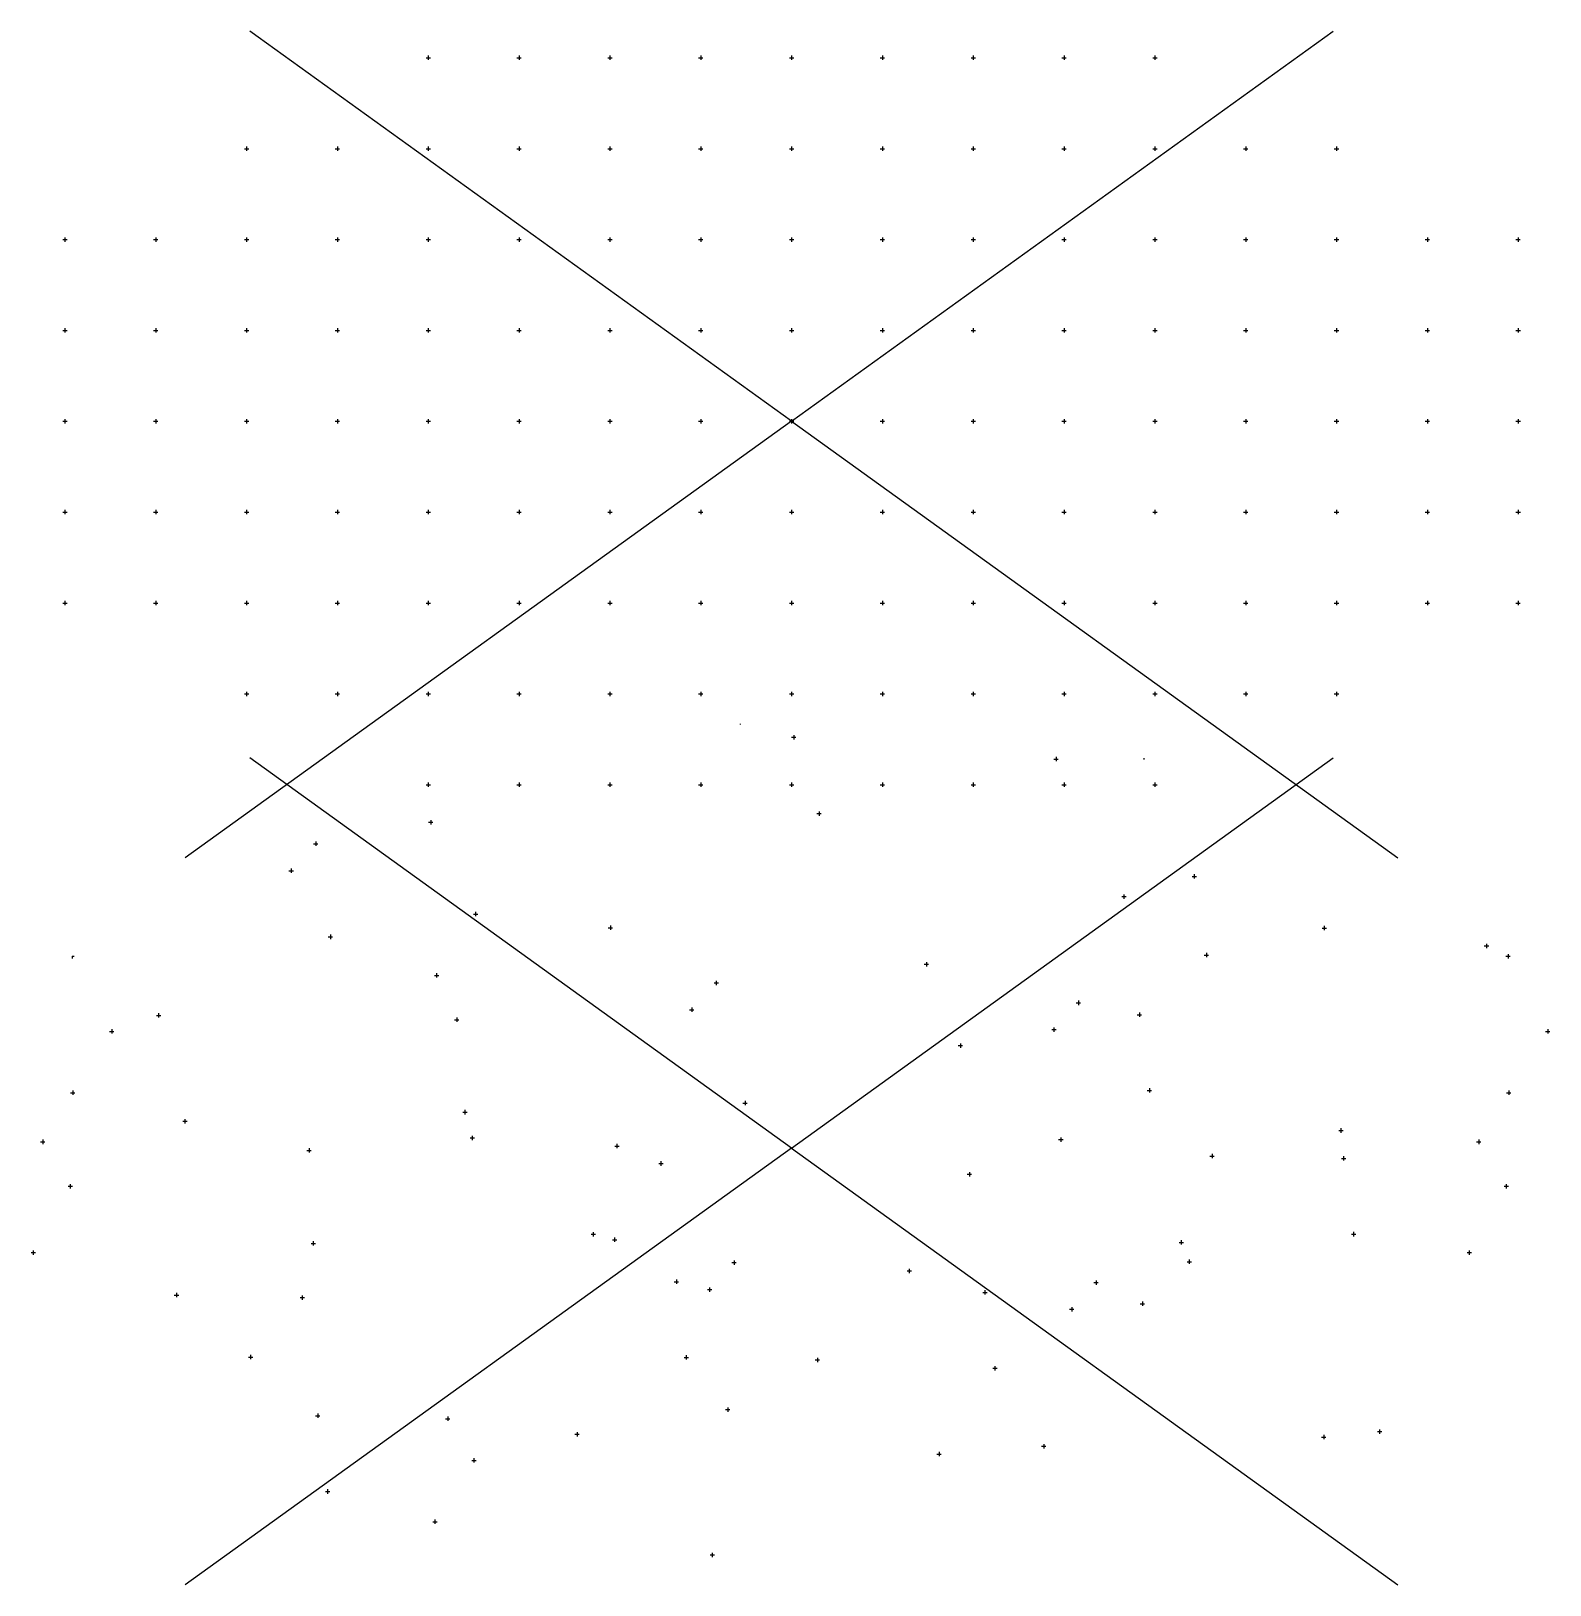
# Model space of a CAD drawing. Header units: metres. Extents: x -77 to 448, y 4806 to 5239.
# Drawn here: x -29.845 to -27.755, y 4946.397 to 4948.535 of the extents above; entities that cross this region are included whole.
import ezdxf
from ezdxf.enums import TextEntityAlignment as Align

# ---------------------------------------------------------------- set-up
doc = ezdxf.new("R2010")
doc.units = ezdxf.units.M
doc.layers.add('V-WE-VH-OPENVERHARDING_STRAATBAKSTEEN-S', color=90, linetype='Continuous', lineweight=25)
doc.styles.add('NLCS-ISO', font='NLCS-ISO.ttf')

# ---------------------------------------------------------------- blocks, each defined once
blk = doc.blocks.new('V-SVH-FUNDERING_ZAND-SO')
for p, q in [((-0.354, 2.919), (-0.354, 2.914)), ((0, 2.827), (0.03, 2.827)), ((0.015, 2.842), (0.015, 2.812)), ((0, 0), (-3.728, 2.684)), ((0, 0), (3.728, 2.684)), ((1.805, 2.677), (1.835, 2.677)), ((1.82, 2.692), (1.82, 2.662)), ((2.425, 2.683), (2.425, 2.673)), ((-2.483, 2.257), (-2.483, 2.227)), ((0.175, 2.302), (0.205, 2.302)), ((0.19, 2.317), (0.19, 2.287)), ((-2.498, 2.242), (-2.468, 2.242)), ((-3.289, 2.094), (-3.259, 2.094)), ((-3.274, 2.109), (-3.274, 2.079)), ((-3.443, 1.924), (-3.443, 1.894)), ((-3.458, 1.909), (-3.428, 1.909)), ((2.756, 1.87), (2.786, 1.87)), ((2.771, 1.885), (2.771, 1.855)), ((2.272, 1.731), (2.302, 1.731)), ((2.287, 1.746), (2.287, 1.716)), ((-2.189, 1.611), (-2.159, 1.611)), ((-2.174, 1.626), (-2.174, 1.596)), ((-1.261, 1.517), (-1.231, 1.517)), ((-1.246, 1.532), (-1.246, 1.502)), ((3.651, 1.514), (3.681, 1.514)), ((3.666, 1.529), (3.666, 1.499)), ((-3.188, 1.454), (-3.158, 1.454)), ((-3.173, 1.469), (-3.173, 1.439)), ((4.767, 1.391), (4.797, 1.391)), ((4.782, 1.406), (4.782, 1.376)), ((-4.951, 1.321), (-4.951, 1.305)), ((-4.951, 1.32), (-4.936, 1.32)), ((2.84, 1.328), (2.87, 1.328)), ((2.855, 1.343), (2.855, 1.313)), ((4.916, 1.32), (4.946, 1.32)), ((4.931, 1.335), (4.931, 1.305)), ((-2.457, 1.189), (-2.427, 1.189)), ((-2.442, 1.204), (-2.442, 1.174)), ((0.913, 1.265), (0.943, 1.265)), ((0.928, 1.28), (0.928, 1.25)), ((-0.533, 1.137), (-0.503, 1.137)), ((-0.518, 1.152), (-0.518, 1.122)), ((-0.687, 0.968), (-0.687, 0.938)), ((1.959, 1), (1.989, 1)), ((1.974, 1.015), (1.974, 0.985)), ((-4.37, 0.914), (-4.34, 0.914)), ((-4.355, 0.929), (-4.355, 0.899)), ((-2.319, 0.884), (-2.289, 0.884)), ((-2.304, 0.899), (-2.304, 0.869)), ((-0.702, 0.953), (-0.672, 0.953)), ((2.379, 0.918), (2.409, 0.918)), ((2.394, 0.933), (2.394, 0.903)), ((-4.693, 0.803), (-4.663, 0.803)), ((-4.678, 0.818), (-4.678, 0.788)), ((1.79, 0.816), (1.82, 0.816)), ((1.805, 0.831), (1.805, 0.801)), ((5.188, 0.803), (5.218, 0.803)), ((5.203, 0.818), (5.203, 0.788)), ((1.147, 0.706), (1.177, 0.706)), ((1.162, 0.721), (1.162, 0.691)), ((-4.961, 0.382), (-4.931, 0.382)), ((-4.946, 0.397), (-4.946, 0.367)), ((-0.32, 0.326), (-0.32, 0.296)), ((2.448, 0.398), (2.478, 0.398)), ((2.463, 0.413), (2.463, 0.383)), ((4.92, 0.382), (4.95, 0.382)), ((4.935, 0.397), (4.935, 0.367)), ((-2.262, 0.248), (-2.232, 0.248)), ((-2.247, 0.263), (-2.247, 0.233)), ((-0.335, 0.311), (-0.305, 0.311)), ((-4.189, 0.185), (-4.159, 0.185)), ((-4.174, 0.2), (-4.174, 0.17)), ((3.765, 0.122), (3.795, 0.122)), ((3.78, 0.137), (3.78, 0.107)), ((-5.167, 0.044), (-5.137, 0.044)), ((-5.152, 0.059), (-5.152, 0.029)), ((0, 0), (-4.172, -3.003)), ((-2.212, 0.071), (-2.182, 0.071)), ((-2.197, 0.086), (-2.197, 0.056)), ((-1.216, 0.015), (-1.186, 0.015)), ((-1.201, 0.03), (-1.201, 0)), ((1.838, 0.059), (1.868, 0.059)), ((1.853, 0.074), (1.853, 0.044)), ((4.714, 0.044), (4.744, 0.044)), ((4.729, 0.059), (4.729, 0.029)), ((-3.335, -0.015), (-3.305, -0.015)), ((-3.32, 0), (-3.32, -0.03)), ((-0.914, -0.105), (-0.884, -0.105)), ((-0.899, -0.09), (-0.899, -0.12)), ((0, 0), (4.172, -3.003)), ((2.879, -0.054), (2.909, -0.054)), ((2.894, -0.039), (2.894, -0.069)), ((3.784, -0.07), (3.814, -0.07)), ((3.799, -0.055), (3.799, -0.085)), ((1.209, -0.179), (1.239, -0.179)), ((1.224, -0.164), (1.224, -0.194)), ((-4.978, -0.262), (-4.948, -0.262)), ((-4.963, -0.247), (-4.963, -0.277)), ((4.903, -0.262), (4.933, -0.262)), ((4.918, -0.247), (4.918, -0.277)), ((-3.291, -0.64), (-3.291, -0.67)), ((-1.379, -0.592), (-1.349, -0.592)), ((-1.364, -0.577), (-1.364, -0.607)), ((-1.233, -0.629), (-1.203, -0.629)), ((-1.218, -0.614), (-1.218, -0.644)), ((2.682, -0.633), (2.682, -0.663)), ((3.853, -0.591), (3.883, -0.591)), ((3.868, -0.576), (3.868, -0.606)), ((-5.233, -0.718), (-5.203, -0.718)), ((-5.218, -0.703), (-5.218, -0.733)), ((-3.306, -0.655), (-3.276, -0.655)), ((2.667, -0.648), (2.697, -0.648)), ((4.648, -0.718), (4.678, -0.718)), ((4.663, -0.703), (4.663, -0.733)), ((-0.41, -0.787), (-0.38, -0.787)), ((-0.395, -0.772), (-0.395, -0.802)), ((0.795, -0.844), (0.825, -0.844)), ((0.81, -0.829), (0.81, -0.859)), ((2.722, -0.781), (2.752, -0.781)), ((2.737, -0.766), (2.737, -0.796)), ((-0.807, -0.918), (-0.777, -0.918)), ((-0.792, -0.903), (-0.792, -0.933)), ((-0.564, -0.957), (-0.564, -0.987)), ((2.081, -0.924), (2.111, -0.924)), ((2.096, -0.909), (2.096, -0.939)), ((-4.247, -1.01), (-4.217, -1.01)), ((-4.232, -0.995), (-4.232, -1.025)), ((-3.382, -1.027), (-3.352, -1.027)), ((-3.367, -1.012), (-3.367, -1.042)), ((-0.579, -0.972), (-0.549, -0.972)), ((1.316, -0.992), (1.346, -0.992)), ((1.331, -0.977), (1.331, -1.007)), ((2.414, -1.055), (2.414, -1.085)), ((1.913, -1.108), (1.943, -1.108)), ((1.928, -1.093), (1.928, -1.123)), ((2.399, -1.07), (2.429, -1.07)), ((-3.737, -1.436), (-3.707, -1.436)), ((-3.722, -1.421), (-3.722, -1.451)), ((-0.739, -1.439), (-0.709, -1.439)), ((-0.724, -1.424), (-0.724, -1.454)), ((0.163, -1.456), (0.193, -1.456)), ((0.178, -1.441), (0.178, -1.471)), ((1.385, -1.513), (1.415, -1.513)), ((1.4, -1.498), (1.4, -1.528)), ((-0.454, -1.798), (-0.424, -1.798)), ((-0.439, -1.783), (-0.439, -1.813)), ((-3.275, -1.84), (-3.245, -1.84)), ((-3.26, -1.825), (-3.26, -1.855)), ((-2.381, -1.861), (-2.351, -1.861)), ((-2.366, -1.846), (-2.366, -1.876)), ((-1.491, -1.967), (-1.461, -1.967)), ((-1.476, -1.952), (-1.476, -1.982)), ((3.647, -1.987), (3.677, -1.987)), ((3.662, -1.972), (3.662, -2.002)), ((4.031, -1.949), (4.061, -1.949)), ((4.046, -1.934), (4.046, -1.964)), ((-2.185, -2.132), (-2.185, -2.162)), ((1, -2.104), (1.03, -2.104)), ((1.015, -2.089), (1.015, -2.119)), ((1.72, -2.05), (1.75, -2.05)), ((1.735, -2.035), (1.735, -2.065)), ((-2.2, -2.147), (-2.17, -2.147)), ((-3.192, -2.346), (-3.192, -2.376)), ((-3.207, -2.361), (-3.177, -2.361)), ((-2.454, -2.554), (-2.454, -2.584)), ((-2.469, -2.569), (-2.439, -2.569)), ((-0.56, -2.797), (-0.53, -2.797)), ((-0.545, -2.782), (-0.545, -2.812))]:
    blk.add_line(p, q)
at = {"style": 'NLCS-ISO'}
blk.add_attdef('KLEUR', text='', height=1.8, dxfattribs=at).set_placement((6.525, 0), align=Align.MIDDLE_LEFT)
blk = doc.blocks.new('V-SVH-FUNDERING_ZANDCEMENTSTAB-SO')
for p, q in [((0, 0), (-3.728, 2.684)), ((0, 0), (3.728, 2.684)), ((-2.515, 2.5), (-2.5, 2.5)), ((-2.515, 2.5), (-2.5, 2.5)), ((-2.5, 2.515), (-2.5, 2.5)), ((-2.5, 2.515), (-2.5, 2.5)), ((-2.5, 2.5), (-2.485, 2.5)), ((-2.5, 2.5), (-2.5, 2.485)), ((-2.5, 2.5), (-2.485, 2.5)), ((-2.5, 2.5), (-2.5, 2.485)), ((-1.89, 2.5), (-1.86, 2.5)), ((-1.89, 2.5), (-1.86, 2.5)), ((-1.875, 2.515), (-1.875, 2.5)), ((-1.875, 2.5), (-1.875, 2.485)), ((-1.265, 2.5), (-1.25, 2.5)), ((-1.265, 2.5), (-1.25, 2.5)), ((-1.25, 2.515), (-1.25, 2.5)), ((-1.25, 2.515), (-1.25, 2.5)), ((-1.25, 2.5), (-1.235, 2.5)), ((-1.25, 2.5), (-1.25, 2.485)), ((-1.25, 2.5), (-1.235, 2.5)), ((-1.25, 2.5), (-1.25, 2.485)), ((-0.64, 2.5), (-0.61, 2.5)), ((-0.64, 2.5), (-0.61, 2.5)), ((-0.625, 2.515), (-0.625, 2.5)), ((-0.625, 2.5), (-0.625, 2.485)), ((-0.015, 2.5), (0, 2.5)), ((-0.015, 2.5), (0, 2.5)), ((0, 2.515), (0, 2.5)), ((0, 2.515), (0, 2.5)), ((0, 2.5), (0.015, 2.5)), ((0, 2.5), (0, 2.485)), ((0, 2.5), (0.015, 2.5)), ((0, 2.5), (0, 2.485)), ((0.61, 2.5), (0.64, 2.5)), ((0.61, 2.5), (0.64, 2.5)), ((0.625, 2.515), (0.625, 2.5)), ((0.625, 2.5), (0.625, 2.485)), ((1.235, 2.5), (1.25, 2.5)), ((1.235, 2.5), (1.25, 2.5)), ((1.25, 2.515), (1.25, 2.5)), ((1.25, 2.515), (1.25, 2.5)), ((1.25, 2.5), (1.265, 2.5)), ((1.25, 2.5), (1.25, 2.485)), ((1.25, 2.5), (1.265, 2.5)), ((1.25, 2.5), (1.25, 2.485)), ((1.86, 2.5), (1.89, 2.5)), ((1.86, 2.5), (1.89, 2.5)), ((1.875, 2.515), (1.875, 2.5)), ((1.875, 2.5), (1.875, 2.485)), ((2.485, 2.5), (2.5, 2.5)), ((2.485, 2.5), (2.5, 2.5)), ((2.5, 2.515), (2.5, 2.5)), ((2.5, 2.515), (2.5, 2.5)), ((2.5, 2.5), (2.515, 2.5)), ((2.5, 2.5), (2.5, 2.485)), ((2.5, 2.5), (2.515, 2.5)), ((2.5, 2.5), (2.5, 2.485)), ((-3.765, 1.875), (-3.75, 1.875)), ((-3.75, 1.89), (-3.75, 1.86)), ((-3.75, 1.89), (-3.75, 1.86)), ((-3.75, 1.875), (-3.735, 1.875)), ((-3.14, 1.875), (-3.11, 1.875)), ((-3.125, 1.89), (-3.125, 1.86)), ((-2.515, 1.875), (-2.5, 1.875)), ((-2.5, 1.89), (-2.5, 1.86)), ((-2.5, 1.89), (-2.5, 1.86)), ((-2.5, 1.875), (-2.485, 1.875)), ((-1.89, 1.875), (-1.86, 1.875)), ((-1.875, 1.89), (-1.875, 1.86)), ((-1.265, 1.875), (-1.25, 1.875)), ((-1.25, 1.89), (-1.25, 1.86)), ((-1.25, 1.89), (-1.25, 1.86)), ((-1.25, 1.875), (-1.235, 1.875)), ((-0.64, 1.875), (-0.61, 1.875)), ((-0.625, 1.89), (-0.625, 1.86)), ((-0.015, 1.875), (0, 1.875)), ((0, 1.89), (0, 1.86)), ((0, 1.89), (0, 1.86)), ((0, 1.875), (0.015, 1.875)), ((0.61, 1.875), (0.64, 1.875)), ((0.625, 1.89), (0.625, 1.86)), ((1.235, 1.875), (1.25, 1.875)), ((1.25, 1.89), (1.25, 1.86)), ((1.25, 1.89), (1.25, 1.86)), ((1.25, 1.875), (1.265, 1.875)), ((1.86, 1.875), (1.89, 1.875)), ((1.875, 1.89), (1.875, 1.86)), ((2.485, 1.875), (2.5, 1.875)), ((2.5, 1.89), (2.5, 1.86)), ((2.5, 1.89), (2.5, 1.86)), ((2.5, 1.875), (2.515, 1.875)), ((3.11, 1.875), (3.14, 1.875)), ((3.125, 1.89), (3.125, 1.86)), ((3.735, 1.875), (3.75, 1.875)), ((3.75, 1.89), (3.75, 1.86)), ((3.75, 1.89), (3.75, 1.86)), ((3.75, 1.875), (3.765, 1.875)), ((-5.014, 1.25), (-5, 1.25)), ((-5.014, 1.25), (-5, 1.25)), ((-5, 1.265), (-5, 1.25)), ((-5, 1.265), (-5, 1.25)), ((-5, 1.25), (-4.985, 1.25)), ((-5, 1.25), (-5, 1.235)), ((-5, 1.25), (-4.985, 1.25)), ((-5, 1.25), (-5, 1.235)), ((-4.39, 1.25), (-4.36, 1.25)), ((-4.39, 1.25), (-4.36, 1.25)), ((-4.375, 1.265), (-4.375, 1.25)), ((-4.375, 1.25), (-4.375, 1.235)), ((-3.765, 1.25), (-3.75, 1.25)), ((-3.765, 1.25), (-3.75, 1.25)), ((-3.75, 1.265), (-3.75, 1.25)), ((-3.75, 1.265), (-3.75, 1.25)), ((-3.75, 1.25), (-3.735, 1.25)), ((-3.75, 1.25), (-3.75, 1.235)), ((-3.75, 1.25), (-3.735, 1.25)), ((-3.75, 1.25), (-3.75, 1.235)), ((-3.14, 1.25), (-3.11, 1.25)), ((-3.14, 1.25), (-3.11, 1.25)), ((-3.125, 1.265), (-3.125, 1.25)), ((-3.125, 1.25), (-3.125, 1.235)), ((-2.515, 1.25), (-2.5, 1.25)), ((-2.515, 1.25), (-2.5, 1.25)), ((-2.5, 1.265), (-2.5, 1.25)), ((-2.5, 1.265), (-2.5, 1.25)), ((-2.5, 1.25), (-2.485, 1.25)), ((-2.5, 1.25), (-2.5, 1.235)), ((-2.5, 1.25), (-2.485, 1.25)), ((-2.5, 1.25), (-2.5, 1.235)), ((-1.89, 1.25), (-1.86, 1.25)), ((-1.89, 1.25), (-1.86, 1.25)), ((-1.875, 1.265), (-1.875, 1.25)), ((-1.875, 1.25), (-1.875, 1.235)), ((-1.265, 1.25), (-1.25, 1.25)), ((-1.265, 1.25), (-1.25, 1.25)), ((-1.25, 1.265), (-1.25, 1.25)), ((-1.25, 1.265), (-1.25, 1.25)), ((-1.25, 1.25), (-1.235, 1.25)), ((-1.25, 1.25), (-1.25, 1.235)), ((-1.25, 1.25), (-1.235, 1.25)), ((-1.25, 1.25), (-1.25, 1.235)), ((-0.64, 1.25), (-0.61, 1.25)), ((-0.64, 1.25), (-0.61, 1.25)), ((-0.625, 1.265), (-0.625, 1.25)), ((-0.625, 1.25), (-0.625, 1.235)), ((-0.015, 1.25), (0, 1.25)), ((-0.015, 1.25), (0, 1.25)), ((0, 1.265), (0, 1.25)), ((0, 1.265), (0, 1.25)), ((0, 1.25), (0.015, 1.25)), ((0, 1.25), (0, 1.235)), ((0, 1.25), (0.015, 1.25)), ((0, 1.25), (0, 1.235)), ((0.61, 1.25), (0.64, 1.25)), ((0.61, 1.25), (0.64, 1.25)), ((0.625, 1.265), (0.625, 1.25)), ((0.625, 1.25), (0.625, 1.235)), ((1.235, 1.25), (1.25, 1.25)), ((1.235, 1.25), (1.25, 1.25)), ((1.25, 1.265), (1.25, 1.25)), ((1.25, 1.265), (1.25, 1.25)), ((1.25, 1.25), (1.265, 1.25)), ((1.25, 1.25), (1.25, 1.235)), ((1.25, 1.25), (1.265, 1.25)), ((1.25, 1.25), (1.25, 1.235)), ((1.86, 1.25), (1.89, 1.25)), ((1.86, 1.25), (1.89, 1.25)), ((1.875, 1.265), (1.875, 1.25)), ((1.875, 1.25), (1.875, 1.235)), ((2.485, 1.25), (2.5, 1.25)), ((2.485, 1.25), (2.5, 1.25)), ((2.5, 1.265), (2.5, 1.25)), ((2.5, 1.265), (2.5, 1.25)), ((2.5, 1.25), (2.515, 1.25)), ((2.5, 1.25), (2.5, 1.235)), ((2.5, 1.25), (2.515, 1.25)), ((2.5, 1.25), (2.5, 1.235)), ((3.11, 1.25), (3.14, 1.25)), ((3.11, 1.25), (3.14, 1.25)), ((3.125, 1.265), (3.125, 1.25)), ((3.125, 1.25), (3.125, 1.235)), ((3.735, 1.25), (3.75, 1.25)), ((3.735, 1.25), (3.75, 1.25)), ((3.75, 1.265), (3.75, 1.25)), ((3.75, 1.265), (3.75, 1.25)), ((3.75, 1.25), (3.765, 1.25)), ((3.75, 1.25), (3.75, 1.235)), ((3.75, 1.25), (3.765, 1.25)), ((3.75, 1.25), (3.75, 1.235)), ((4.36, 1.25), (4.39, 1.25)), ((4.36, 1.25), (4.39, 1.25)), ((4.375, 1.265), (4.375, 1.25)), ((4.375, 1.25), (4.375, 1.235)), ((4.985, 1.25), (5, 1.25)), ((4.985, 1.25), (5, 1.25)), ((5, 1.265), (5, 1.25)), ((5, 1.265), (5, 1.25)), ((5, 1.25), (5.014, 1.25)), ((5, 1.25), (5, 1.235)), ((5, 1.25), (5.014, 1.25)), ((5, 1.25), (5, 1.235)), ((-5.015, 0.625), (-5, 0.625)), ((-5, 0.64), (-5, 0.61)), ((-5, 0.64), (-5, 0.61)), ((-5, 0.625), (-4.985, 0.625)), ((-4.39, 0.625), (-4.36, 0.625)), ((-4.375, 0.64), (-4.375, 0.61)), ((-3.765, 0.625), (-3.75, 0.625)), ((-3.75, 0.64), (-3.75, 0.61)), ((-3.75, 0.64), (-3.75, 0.61)), ((-3.75, 0.625), (-3.735, 0.625)), ((-3.14, 0.625), (-3.11, 0.625)), ((-3.125, 0.64), (-3.125, 0.61)), ((-2.515, 0.625), (-2.5, 0.625)), ((-2.5, 0.64), (-2.5, 0.61)), ((-2.5, 0.64), (-2.5, 0.61)), ((-2.5, 0.625), (-2.485, 0.625)), ((-1.89, 0.625), (-1.86, 0.625)), ((-1.875, 0.64), (-1.875, 0.61)), ((-1.265, 0.625), (-1.25, 0.625)), ((-1.25, 0.64), (-1.25, 0.61)), ((-1.25, 0.64), (-1.25, 0.61)), ((-1.25, 0.625), (-1.235, 0.625)), ((-0.64, 0.625), (-0.61, 0.625)), ((-0.625, 0.64), (-0.625, 0.61)), ((-0.015, 0.625), (0, 0.625)), ((0, 0.64), (0, 0.61)), ((0, 0.64), (0, 0.61)), ((0, 0.625), (0.015, 0.625)), ((0.61, 0.625), (0.64, 0.625)), ((0.625, 0.64), (0.625, 0.61)), ((1.235, 0.625), (1.25, 0.625)), ((1.25, 0.64), (1.25, 0.61)), ((1.25, 0.64), (1.25, 0.61)), ((1.25, 0.625), (1.265, 0.625)), ((1.86, 0.625), (1.89, 0.625)), ((1.875, 0.64), (1.875, 0.61)), ((2.485, 0.625), (2.5, 0.625)), ((2.5, 0.64), (2.5, 0.61)), ((2.5, 0.64), (2.5, 0.61)), ((2.5, 0.625), (2.515, 0.625)), ((3.11, 0.625), (3.14, 0.625)), ((3.125, 0.64), (3.125, 0.61)), ((3.735, 0.625), (3.75, 0.625)), ((3.75, 0.64), (3.75, 0.61)), ((3.75, 0.64), (3.75, 0.61)), ((3.75, 0.625), (3.765, 0.625)), ((4.36, 0.625), (4.39, 0.625)), ((4.375, 0.64), (4.375, 0.61)), ((4.985, 0.625), (5, 0.625)), ((5, 0.64), (5, 0.61)), ((5, 0.64), (5, 0.61)), ((5, 0.625), (5.015, 0.625)), ((-5.015, 0), (-5, 0)), ((-5.015, 0), (-5, 0)), ((-5, 0.015), (-5, 0)), ((-5, 0.015), (-5, 0)), ((-5, 0), (-4.985, 0)), ((-5, 0), (-5, -0.015)), ((-5, 0), (-4.985, 0)), ((-5, 0), (-5, -0.015)), ((-4.39, 0), (-4.36, 0)), ((-4.39, 0), (-4.36, 0)), ((-4.375, 0.015), (-4.375, 0)), ((-4.375, 0), (-4.375, -0.015)), ((0, 0), (-4.172, -3.003)), ((-3.765, 0), (-3.75, 0)), ((-3.765, 0), (-3.75, 0)), ((-3.75, 0.015), (-3.75, 0)), ((-3.75, 0.015), (-3.75, 0)), ((-3.75, 0), (-3.735, 0)), ((-3.75, 0), (-3.75, -0.015)), ((-3.75, 0), (-3.735, 0)), ((-3.75, 0), (-3.75, -0.015)), ((-3.14, 0), (-3.11, 0)), ((-3.14, 0), (-3.11, 0)), ((-3.125, 0.015), (-3.125, 0)), ((-3.125, 0), (-3.125, -0.015)), ((-2.515, 0), (-2.5, 0)), ((-2.515, 0), (-2.5, 0)), ((-2.5, 0.015), (-2.5, 0)), ((-2.5, 0.015), (-2.5, 0)), ((-2.5, 0), (-2.485, 0)), ((-2.5, 0), (-2.5, -0.015)), ((-2.5, 0), (-2.485, 0)), ((-2.5, 0), (-2.5, -0.015)), ((-1.89, 0), (-1.86, 0)), ((-1.89, 0), (-1.86, 0)), ((-1.875, 0.015), (-1.875, 0)), ((-1.875, 0), (-1.875, -0.015)), ((-1.265, 0), (-1.25, 0)), ((-1.265, 0), (-1.25, 0)), ((-1.25, 0.015), (-1.25, 0)), ((-1.25, 0.015), (-1.25, 0)), ((-1.25, 0), (-1.235, 0)), ((-1.25, 0), (-1.25, -0.015)), ((-1.25, 0), (-1.235, 0)), ((-1.25, 0), (-1.25, -0.015)), ((-0.64, 0), (-0.61, 0)), ((-0.64, 0), (-0.61, 0)), ((-0.625, 0.015), (-0.625, 0)), ((-0.625, 0), (-0.625, -0.015)), ((-0.015, 0), (0, 0)), ((-0.015, 0), (0, 0)), ((0, 0.015), (0, 0)), ((0, 0.015), (0, 0)), ((0, 0), (0.015, 0)), ((0, 0), (0, -0.015)), ((0, 0), (0.015, 0)), ((0, 0), (0, -0.015)), ((0.61, 0), (0.64, 0)), ((0.61, 0), (0.64, 0)), ((0.625, 0.015), (0.625, 0)), ((0.625, 0), (0.625, -0.015)), ((1.235, 0), (1.25, 0)), ((1.235, 0), (1.25, 0)), ((1.25, 0.015), (1.25, 0)), ((1.25, 0.015), (1.25, 0)), ((1.25, 0), (1.265, 0)), ((1.25, 0), (1.25, -0.015)), ((1.25, 0), (1.265, 0)), ((1.25, 0), (1.25, -0.015)), ((1.86, 0), (1.89, 0)), ((1.86, 0), (1.89, 0)), ((1.875, 0.015), (1.875, 0)), ((1.875, 0), (1.875, -0.015)), ((2.485, 0), (2.5, 0)), ((2.485, 0), (2.5, 0)), ((2.5, 0.015), (2.5, 0)), ((2.5, 0.015), (2.5, 0)), ((2.5, 0), (2.515, 0)), ((2.5, 0), (2.5, -0.015)), ((2.5, 0), (2.515, 0)), ((2.5, 0), (2.5, -0.015)), ((3.11, 0), (3.14, 0)), ((3.11, 0), (3.14, 0)), ((3.125, 0.015), (3.125, 0)), ((3.125, 0), (3.125, -0.015)), ((3.735, 0), (3.75, 0)), ((3.735, 0), (3.75, 0)), ((3.75, 0.015), (3.75, 0)), ((3.75, 0.015), (3.75, 0)), ((3.75, 0), (3.765, 0)), ((3.75, 0), (3.75, -0.015)), ((3.75, 0), (3.765, 0)), ((3.75, 0), (3.75, -0.015)), ((4.36, 0), (4.39, 0)), ((4.36, 0), (4.39, 0)), ((4.375, 0.015), (4.375, 0)), ((4.375, 0), (4.375, -0.015)), ((4.985, 0), (5, 0)), ((4.985, 0), (5, 0)), ((5, 0.015), (5, 0)), ((5, 0.015), (5, 0)), ((5, 0), (5.015, 0)), ((5, 0), (5, -0.015)), ((5, 0), (5.015, 0)), ((5, 0), (5, -0.015)), ((0, 0), (4.172, -3.003)), ((-5.015, -0.625), (-5, -0.625)), ((-5, -0.61), (-5, -0.64)), ((-5, -0.61), (-5, -0.64)), ((-5, -0.625), (-4.985, -0.625)), ((-4.39, -0.625), (-4.36, -0.625)), ((-4.375, -0.61), (-4.375, -0.64)), ((-3.765, -0.625), (-3.75, -0.625)), ((-3.75, -0.61), (-3.75, -0.64)), ((-3.75, -0.61), (-3.75, -0.64)), ((-3.75, -0.625), (-3.735, -0.625)), ((-3.14, -0.625), (-3.11, -0.625)), ((-3.125, -0.61), (-3.125, -0.64)), ((-2.515, -0.625), (-2.5, -0.625)), ((-2.5, -0.61), (-2.5, -0.64)), ((-2.5, -0.61), (-2.5, -0.64)), ((-2.5, -0.625), (-2.485, -0.625)), ((-1.89, -0.625), (-1.86, -0.625)), ((-1.875, -0.61), (-1.875, -0.64)), ((-1.265, -0.625), (-1.25, -0.625)), ((-1.25, -0.61), (-1.25, -0.64)), ((-1.25, -0.61), (-1.25, -0.64)), ((-1.25, -0.625), (-1.235, -0.625)), ((-0.64, -0.625), (-0.61, -0.625)), ((-0.625, -0.61), (-0.625, -0.64)), ((-0.015, -0.625), (0, -0.625)), ((0, -0.61), (0, -0.64)), ((0, -0.61), (0, -0.64)), ((0, -0.625), (0.015, -0.625)), ((0.61, -0.625), (0.64, -0.625)), ((0.625, -0.61), (0.625, -0.64)), ((1.235, -0.625), (1.25, -0.625)), ((1.25, -0.61), (1.25, -0.64)), ((1.25, -0.61), (1.25, -0.64)), ((1.25, -0.625), (1.265, -0.625)), ((1.86, -0.625), (1.89, -0.625)), ((1.875, -0.61), (1.875, -0.64)), ((2.485, -0.625), (2.5, -0.625)), ((2.5, -0.61), (2.5, -0.64)), ((2.5, -0.61), (2.5, -0.64)), ((2.5, -0.625), (2.515, -0.625)), ((3.11, -0.625), (3.14, -0.625)), ((3.125, -0.61), (3.125, -0.64)), ((3.735, -0.625), (3.75, -0.625)), ((3.75, -0.61), (3.75, -0.64)), ((3.75, -0.61), (3.75, -0.64)), ((3.75, -0.625), (3.765, -0.625)), ((4.36, -0.625), (4.39, -0.625)), ((4.375, -0.61), (4.375, -0.64)), ((4.985, -0.625), (5, -0.625)), ((5, -0.61), (5, -0.64)), ((5, -0.61), (5, -0.64)), ((5, -0.625), (5.015, -0.625)), ((-5.014, -1.25), (-5, -1.25)), ((-5.014, -1.25), (-5, -1.25)), ((-5, -1.235), (-5, -1.25)), ((-5, -1.235), (-5, -1.25)), ((-5, -1.25), (-4.985, -1.25)), ((-5, -1.25), (-5, -1.265)), ((-5, -1.25), (-4.985, -1.25)), ((-5, -1.25), (-5, -1.265)), ((-4.39, -1.25), (-4.36, -1.25)), ((-4.39, -1.25), (-4.36, -1.25)), ((-4.375, -1.235), (-4.375, -1.25)), ((-4.375, -1.25), (-4.375, -1.265)), ((-3.765, -1.25), (-3.75, -1.25)), ((-3.765, -1.25), (-3.75, -1.25)), ((-3.75, -1.235), (-3.75, -1.25)), ((-3.75, -1.235), (-3.75, -1.25)), ((-3.75, -1.25), (-3.735, -1.25)), ((-3.75, -1.25), (-3.75, -1.265)), ((-3.75, -1.25), (-3.735, -1.25)), ((-3.75, -1.25), (-3.75, -1.265)), ((-3.14, -1.25), (-3.11, -1.25)), ((-3.14, -1.25), (-3.11, -1.25)), ((-3.125, -1.235), (-3.125, -1.25)), ((-3.125, -1.25), (-3.125, -1.265)), ((-2.515, -1.25), (-2.5, -1.25)), ((-2.515, -1.25), (-2.5, -1.25)), ((-2.5, -1.235), (-2.5, -1.25)), ((-2.5, -1.235), (-2.5, -1.25)), ((-2.5, -1.25), (-2.485, -1.25)), ((-2.5, -1.25), (-2.5, -1.265)), ((-2.5, -1.25), (-2.485, -1.25)), ((-2.5, -1.25), (-2.5, -1.265)), ((-1.89, -1.25), (-1.86, -1.25)), ((-1.89, -1.25), (-1.86, -1.25)), ((-1.875, -1.235), (-1.875, -1.25)), ((-1.875, -1.25), (-1.875, -1.265)), ((-1.265, -1.25), (-1.25, -1.25)), ((-1.265, -1.25), (-1.25, -1.25)), ((-1.25, -1.235), (-1.25, -1.25)), ((-1.25, -1.235), (-1.25, -1.25)), ((-1.25, -1.25), (-1.235, -1.25)), ((-1.25, -1.25), (-1.25, -1.265)), ((-1.25, -1.25), (-1.235, -1.25)), ((-1.25, -1.25), (-1.25, -1.265)), ((-0.64, -1.25), (-0.61, -1.25)), ((-0.64, -1.25), (-0.61, -1.25)), ((-0.625, -1.235), (-0.625, -1.25)), ((-0.625, -1.25), (-0.625, -1.265)), ((-0.015, -1.25), (0, -1.25)), ((-0.015, -1.25), (0, -1.25)), ((0, -1.235), (0, -1.25)), ((0, -1.235), (0, -1.25)), ((0, -1.25), (0.015, -1.25)), ((0, -1.25), (0, -1.265)), ((0, -1.25), (0.015, -1.25)), ((0, -1.25), (0, -1.265)), ((0.61, -1.25), (0.64, -1.25)), ((0.61, -1.25), (0.64, -1.25)), ((0.625, -1.235), (0.625, -1.25)), ((0.625, -1.25), (0.625, -1.265)), ((1.235, -1.25), (1.25, -1.25)), ((1.235, -1.25), (1.25, -1.25)), ((1.25, -1.235), (1.25, -1.25)), ((1.25, -1.235), (1.25, -1.25)), ((1.25, -1.25), (1.265, -1.25)), ((1.25, -1.25), (1.25, -1.265)), ((1.25, -1.25), (1.265, -1.25)), ((1.25, -1.25), (1.25, -1.265)), ((1.86, -1.25), (1.89, -1.25)), ((1.86, -1.25), (1.89, -1.25)), ((1.875, -1.235), (1.875, -1.25)), ((1.875, -1.25), (1.875, -1.265)), ((2.485, -1.25), (2.5, -1.25)), ((2.485, -1.25), (2.5, -1.25)), ((2.5, -1.235), (2.5, -1.25)), ((2.5, -1.235), (2.5, -1.25)), ((2.5, -1.25), (2.515, -1.25)), ((2.5, -1.25), (2.5, -1.265)), ((2.5, -1.25), (2.515, -1.25)), ((2.5, -1.25), (2.5, -1.265)), ((3.11, -1.25), (3.14, -1.25)), ((3.11, -1.25), (3.14, -1.25)), ((3.125, -1.235), (3.125, -1.25)), ((3.125, -1.25), (3.125, -1.265)), ((3.735, -1.25), (3.75, -1.25)), ((3.735, -1.25), (3.75, -1.25)), ((3.75, -1.235), (3.75, -1.25)), ((3.75, -1.235), (3.75, -1.25)), ((3.75, -1.25), (3.765, -1.25)), ((3.75, -1.25), (3.75, -1.265)), ((3.75, -1.25), (3.765, -1.25)), ((3.75, -1.25), (3.75, -1.265)), ((4.36, -1.25), (4.39, -1.25)), ((4.36, -1.25), (4.39, -1.25)), ((4.375, -1.235), (4.375, -1.25)), ((4.375, -1.25), (4.375, -1.265)), ((4.985, -1.25), (5, -1.25)), ((4.985, -1.25), (5, -1.25)), ((5, -1.235), (5, -1.25)), ((5, -1.235), (5, -1.25)), ((5, -1.25), (5.014, -1.25)), ((5, -1.25), (5, -1.265)), ((5, -1.25), (5.014, -1.25)), ((5, -1.25), (5, -1.265)), ((-3.765, -1.875), (-3.75, -1.875)), ((-3.75, -1.86), (-3.75, -1.89)), ((-3.75, -1.86), (-3.75, -1.89)), ((-3.75, -1.875), (-3.735, -1.875)), ((-3.14, -1.875), (-3.11, -1.875)), ((-3.125, -1.86), (-3.125, -1.89)), ((-2.515, -1.875), (-2.5, -1.875)), ((-2.5, -1.86), (-2.5, -1.89)), ((-2.5, -1.86), (-2.5, -1.89)), ((-2.5, -1.875), (-2.485, -1.875)), ((-1.89, -1.875), (-1.86, -1.875)), ((-1.875, -1.86), (-1.875, -1.89)), ((-1.265, -1.875), (-1.25, -1.875)), ((-1.25, -1.86), (-1.25, -1.89)), ((-1.25, -1.86), (-1.25, -1.89)), ((-1.25, -1.875), (-1.235, -1.875)), ((-0.64, -1.875), (-0.61, -1.875)), ((-0.625, -1.86), (-0.625, -1.89)), ((-0.015, -1.875), (0, -1.875)), ((0, -1.86), (0, -1.89)), ((0, -1.86), (0, -1.89)), ((0, -1.875), (0.015, -1.875)), ((0.61, -1.875), (0.64, -1.875)), ((0.625, -1.86), (0.625, -1.89)), ((1.235, -1.875), (1.25, -1.875)), ((1.25, -1.86), (1.25, -1.89)), ((1.25, -1.86), (1.25, -1.89)), ((1.25, -1.875), (1.265, -1.875)), ((1.86, -1.875), (1.89, -1.875)), ((1.875, -1.86), (1.875, -1.89)), ((2.485, -1.875), (2.5, -1.875)), ((2.5, -1.86), (2.5, -1.89)), ((2.5, -1.86), (2.5, -1.89)), ((2.5, -1.875), (2.515, -1.875)), ((3.11, -1.875), (3.14, -1.875)), ((3.125, -1.86), (3.125, -1.89)), ((3.735, -1.875), (3.75, -1.875)), ((3.75, -1.86), (3.75, -1.89)), ((3.75, -1.86), (3.75, -1.89)), ((3.75, -1.875), (3.765, -1.875)), ((-2.515, -2.5), (-2.5, -2.5)), ((-2.515, -2.5), (-2.5, -2.5)), ((-2.5, -2.485), (-2.5, -2.5)), ((-2.5, -2.485), (-2.5, -2.5)), ((-2.5, -2.5), (-2.485, -2.5)), ((-2.5, -2.5), (-2.5, -2.515)), ((-2.5, -2.5), (-2.485, -2.5)), ((-2.5, -2.5), (-2.5, -2.515)), ((-1.89, -2.5), (-1.86, -2.5)), ((-1.89, -2.5), (-1.86, -2.5)), ((-1.875, -2.485), (-1.875, -2.5)), ((-1.875, -2.5), (-1.875, -2.515)), ((-1.265, -2.5), (-1.25, -2.5)), ((-1.265, -2.5), (-1.25, -2.5)), ((-1.25, -2.485), (-1.25, -2.5)), ((-1.25, -2.485), (-1.25, -2.5)), ((-1.25, -2.5), (-1.235, -2.5)), ((-1.25, -2.5), (-1.25, -2.515)), ((-1.25, -2.5), (-1.235, -2.5)), ((-1.25, -2.5), (-1.25, -2.515)), ((-0.64, -2.5), (-0.61, -2.5)), ((-0.64, -2.5), (-0.61, -2.5)), ((-0.625, -2.485), (-0.625, -2.5)), ((-0.625, -2.5), (-0.625, -2.515)), ((-0.015, -2.5), (0, -2.5)), ((-0.015, -2.5), (0, -2.5)), ((0, -2.485), (0, -2.5)), ((0, -2.485), (0, -2.5)), ((0, -2.5), (0.015, -2.5)), ((0, -2.5), (0, -2.515)), ((0, -2.5), (0.015, -2.5)), ((0, -2.5), (0, -2.515)), ((0.61, -2.5), (0.64, -2.5)), ((0.61, -2.5), (0.64, -2.5)), ((0.625, -2.485), (0.625, -2.5)), ((0.625, -2.5), (0.625, -2.515)), ((1.235, -2.5), (1.25, -2.5)), ((1.235, -2.5), (1.25, -2.5)), ((1.25, -2.485), (1.25, -2.5)), ((1.25, -2.485), (1.25, -2.5)), ((1.25, -2.5), (1.265, -2.5)), ((1.25, -2.5), (1.25, -2.515)), ((1.25, -2.5), (1.265, -2.5)), ((1.25, -2.5), (1.25, -2.515)), ((1.86, -2.5), (1.89, -2.5)), ((1.86, -2.5), (1.89, -2.5)), ((1.875, -2.485), (1.875, -2.5)), ((1.875, -2.5), (1.875, -2.515)), ((2.485, -2.5), (2.5, -2.5)), ((2.485, -2.5), (2.5, -2.5)), ((2.5, -2.485), (2.5, -2.5)), ((2.5, -2.485), (2.5, -2.5)), ((2.5, -2.5), (2.515, -2.5)), ((2.5, -2.5), (2.5, -2.515)), ((2.5, -2.5), (2.515, -2.5)), ((2.5, -2.5), (2.5, -2.515))]:
    blk.add_line(p, q)
at = {"style": 'NLCS-ISO'}
blk.add_attdef('KLEUR', text='', height=1.8, dxfattribs=at).set_placement((6.525, 0), align=Align.MIDDLE_LEFT)

msp = doc.modelspace()

# ---------------------------------------------------------------- block references
at = {"layer": 'V-WE-VH-OPENVERHARDING_STRAATBAKSTEEN-S', "xscale": 0.2, "yscale": 0.2, "zscale": 0.2}
for name, p in [('V-SVH-FUNDERING_ZANDCEMENTSTAB-SO', (-28.7985, 4947.9979)), ('V-SVH-FUNDERING_ZAND-SO', (-28.7985, 4946.9979))]:
    msp.add_blockref(name, p, dxfattribs=at)

doc.saveas('drawing.dxf')
